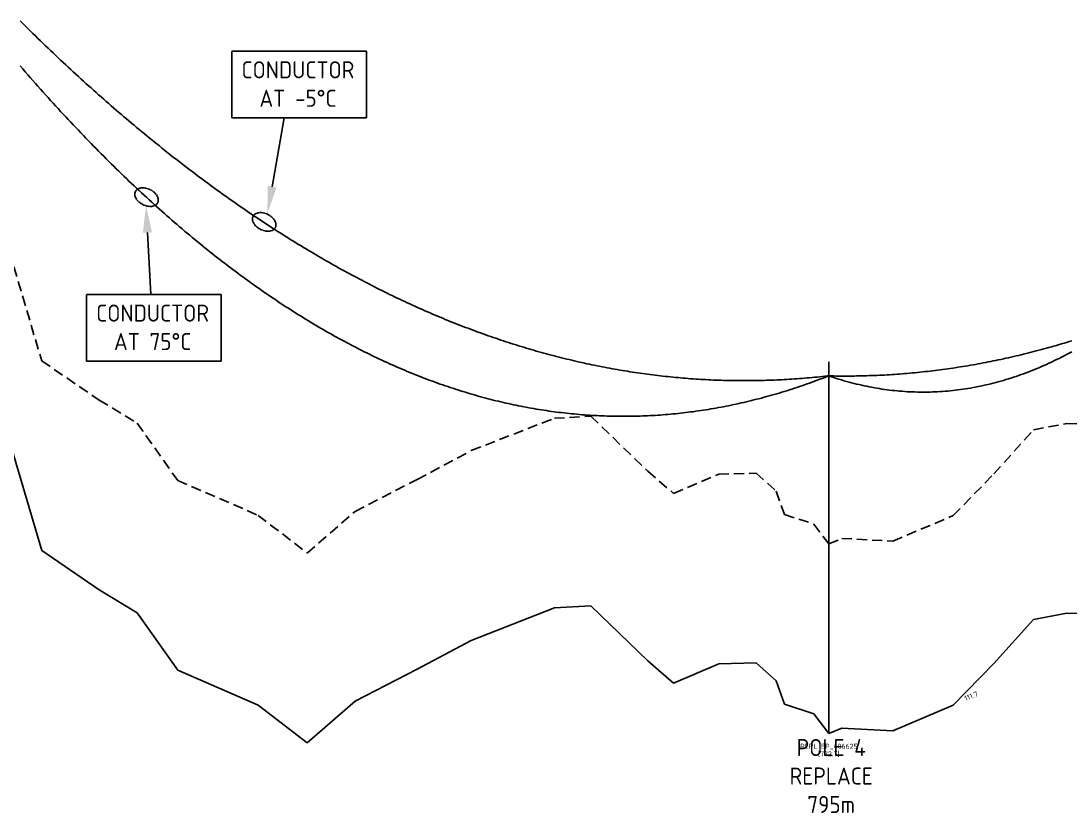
# Model space of a CAD drawing. Header units: metres. Extents: x 240566 to 246015, y 6282606 to 6289108.
# Drawn here: x 243134.6 to 243549.2, y 6288699.4 to 6289012.6 of the extents above; entities that cross this region are included whole.
import ezdxf
from ezdxf import colors
from ezdxf.entities.mleader import LeaderData, LeaderLine
from ezdxf.enums import TextEntityAlignment as Align
from ezdxf.math import Vec2, Vec3

# ---------------------------------------------------------------- set-up
doc = ezdxf.new("R2010")
doc.units = ezdxf.units.M
doc.linetypes.add('Cable Exist OH', pattern=[1, 1, 0])
doc.linetypes.add('Cable New OH', pattern=[6, 4, -2])
doc.layers.add('Notes', color=7, linetype='Continuous')
doc.layers.add('Viewports', color=6, linetype='Continuous', plot=False)
doc.styles.add('iecISOCP', font='isocp.shx')
doc.styles.add('ISOCP', font='isocp.shx', dxfattribs={"height": 1.75})
doc.styles.get("Standard").update_dxf_attribs({"font": 'arial.ttf'})

msp = doc.modelspace()

# ---------------------------------------------------------------- linework, layer by layer
at = {"layer": 'Notes', "color": 3, "linetype": 'Cable New OH'}
for p, q in [((243121.58, 6288949.92), (243142.78, 6288878.22)), ((243142.78, 6288878.22), (243165.5, 6288862.72)), ((243165.5, 6288862.72), (243180.53, 6288853.62)), ((243180.53, 6288853.62), (243196.52, 6288830.92)), ((243312.56, 6288842.72), (243345.41, 6288855.52)), ((243345.41, 6288855.52), (243359.82, 6288856.32)), ((243359.82, 6288856.32), (243382.34, 6288834.62)), ((243534.78, 6288851.02), (243547.93, 6288853.42)), ((243547.93, 6288853.42), (243558.48, 6288853.22)), ((243519.12, 6288833.52), (243534.78, 6288851.02)), ((243291.16, 6288831.32), (243312.56, 6288842.72)), ((243382.34, 6288834.62), (243392.54, 6288825.82)), ((243392.54, 6288825.82), (243410.39, 6288833.42)), ((243410.39, 6288833.42), (243425.12, 6288833.82)), ((243425.12, 6288833.82), (243433.12, 6288826.72)), ((243502.99, 6288817.02), (243519.12, 6288833.52)), ((243196.52, 6288830.92), (243228.39, 6288817.12)), ((243266.67, 6288818.72), (243291.16, 6288831.32)), ((243433.12, 6288826.72), (243436.36, 6288817.42)), ((243228.39, 6288817.12), (243247.69, 6288802.22)), ((243247.69, 6288802.22), (243266.67, 6288818.72)), ((243436.36, 6288817.42), (243448.01, 6288813.72)), ((243479.24, 6288806.92), (243502.99, 6288817.02)), ((243448.01, 6288813.72), (243453.83, 6288805.82)), ((243453.83, 6288805.82), (243459.02, 6288808.02)), ((243459.02, 6288808.02), (243479.24, 6288806.92))]:
    msp.add_line(p, q, dxfattribs=at)
at = {"layer": 'Notes', "color": 1}
msp.add_line((243453.87, 6288730.83), (243453.87, 6288877.83), dxfattribs=at)
at = {"layer": 'Notes'}
for p, q in [((243121.58, 6288874.92), (243142.78, 6288803.22)), ((243142.78, 6288803.22), (243165.5, 6288787.72)), ((243165.5, 6288787.72), (243180.53, 6288778.62)), ((243180.53, 6288778.62), (243196.52, 6288755.92)), ((243312.56, 6288767.72), (243345.41, 6288780.52)), ((243345.41, 6288780.52), (243359.82, 6288781.32)), ((243359.82, 6288781.32), (243382.34, 6288759.62)), ((243534.78, 6288776.02), (243547.93, 6288778.42)), ((243547.93, 6288778.42), (243558.48, 6288778.22)), ((243519.12, 6288758.52), (243534.78, 6288776.02)), ((243291.16, 6288756.32), (243312.56, 6288767.72)), ((243382.34, 6288759.62), (243392.54, 6288750.82)), ((243392.54, 6288750.82), (243410.39, 6288758.42)), ((243410.39, 6288758.42), (243425.12, 6288758.82)), ((243425.12, 6288758.82), (243433.12, 6288751.72)), ((243502.99, 6288742.02), (243519.12, 6288758.52)), ((243196.52, 6288755.92), (243228.39, 6288742.12)), ((243266.67, 6288743.72), (243291.16, 6288756.32)), ((243433.12, 6288751.72), (243436.36, 6288742.42)), ((243228.39, 6288742.12), (243247.69, 6288727.22)), ((243247.69, 6288727.22), (243266.67, 6288743.72)), ((243436.36, 6288742.42), (243448.01, 6288738.72)), ((243479.24, 6288731.92), (243502.99, 6288742.02)), ((243448.01, 6288738.72), (243453.83, 6288730.82)), ((243453.83, 6288730.82), (243459.02, 6288733.02)), ((243459.02, 6288733.02), (243479.24, 6288731.92))]:
    msp.add_line(p, q, dxfattribs=at)
at = {"layer": 'Notes', "color": 3}
for points in [[(243134.27, 6289012.63), (243135.27, 6289011.64), (243136.27, 6289010.65), (243137.27, 6289009.67), (243138.27, 6289008.68), (243139.27, 6289007.7), (243140.27, 6289006.73), (243141.27, 6289005.76), (243142.27, 6289004.79), (243143.27, 6289003.82), (243144.27, 6289002.86), (243145.27, 6289001.9), (243146.27, 6289000.95), (243147.27, 6289000), (243148.27, 6288999.05), (243149.27, 6288998.11), (243150.27, 6288997.17), (243151.27, 6288996.23), (243152.27, 6288995.3), (243153.27, 6288994.37), (243154.27, 6288993.44), (243155.27, 6288992.52), (243156.27, 6288991.6), (243157.27, 6288990.68), (243158.27, 6288989.77), (243159.27, 6288988.86), (243160.27, 6288987.95), (243161.27, 6288987.05), (243162.27, 6288986.15), (243163.27, 6288985.26), (243164.27, 6288984.36), (243165.27, 6288983.48), (243166.27, 6288982.59), (243167.27, 6288981.71), (243168.27, 6288980.83), (243169.27, 6288979.96), (243170.27, 6288979.09), (243171.27, 6288978.22), (243172.27, 6288977.35), (243173.27, 6288976.49), (243174.27, 6288975.64), (243175.27, 6288974.78), (243176.27, 6288973.93), (243177.27, 6288973.09), (243178.27, 6288972.24), (243179.27, 6288971.4), (243180.27, 6288970.57), (243181.27, 6288969.74), (243182.27, 6288968.91), (243183.27, 6288968.08), (243184.27, 6288967.26), (243185.27, 6288966.44), (243186.27, 6288965.62), (243187.27, 6288964.81), (243188.27, 6288964), (243189.27, 6288963.2), (243190.27, 6288962.4), (243191.27, 6288961.6), (243192.27, 6288960.81), (243193.27, 6288960.01), (243194.27, 6288959.23), (243195.27, 6288958.44), (243196.27, 6288957.66), (243197.27, 6288956.89), (243198.27, 6288956.11), (243199.27, 6288955.34), (243200.27, 6288954.58), (243201.27, 6288953.81), (243202.27, 6288953.05), (243203.27, 6288952.3), (243204.27, 6288951.54), (243205.27, 6288950.8), (243206.27, 6288950.05), (243207.27, 6288949.31), (243208.27, 6288948.57), (243209.27, 6288947.83), (243210.27, 6288947.1), (243211.27, 6288946.37), (243212.27, 6288945.65), (243213.27, 6288944.93), (243214.27, 6288944.21), (243215.27, 6288943.5), (243216.27, 6288942.79), (243217.27, 6288942.08), (243218.27, 6288941.37), (243219.27, 6288940.67), (243220.27, 6288939.98), (243221.27, 6288939.28), (243222.27, 6288938.59), (243223.27, 6288937.91), (243224.27, 6288937.22), (243225.27, 6288936.54), (243226.27, 6288935.87), (243227.27, 6288935.2), (243228.27, 6288934.53), (243229.27, 6288933.86), (243230.27, 6288933.2), (243231.27, 6288932.54), (243232.27, 6288931.88), (243233.27, 6288931.23), (243234.27, 6288930.58), (243235.27, 6288929.94), (243236.27, 6288929.3), (243237.27, 6288928.66), (243238.27, 6288928.03), (243239.27, 6288927.4), (243240.27, 6288926.77), (243241.27, 6288926.14), (243242.27, 6288925.52), (243243.27, 6288924.91), (243244.27, 6288924.29), (243245.27, 6288923.68), (243246.27, 6288923.08), (243247.27, 6288922.47), (243248.27, 6288921.87), (243249.27, 6288921.28), (243250.27, 6288920.68), (243251.27, 6288920.1), (243252.27, 6288919.51), (243253.27, 6288918.93), (243254.27, 6288918.35), (243255.27, 6288917.77), (243256.27, 6288917.2), (243257.27, 6288916.63), (243258.27, 6288916.07), (243259.27, 6288915.51), (243260.27, 6288914.95), (243261.27, 6288914.39), (243262.27, 6288913.84), (243263.27, 6288913.3), (243264.27, 6288912.75), (243265.27, 6288912.21), (243266.27, 6288911.67), (243267.27, 6288911.14), (243268.27, 6288910.61), (243269.27, 6288910.08), (243270.27, 6288909.56), (243271.27, 6288909.04), (243272.27, 6288908.53), (243273.27, 6288908.01), (243274.27, 6288907.5), (243275.27, 6288907), (243276.27, 6288906.5), (243277.27, 6288906), (243278.27, 6288905.5), (243279.27, 6288905.01), (243280.27, 6288904.52), (243281.27, 6288904.04), (243282.27, 6288903.55), (243283.27, 6288903.08), (243284.27, 6288902.6), (243285.27, 6288902.13), (243286.27, 6288901.66), (243287.27, 6288901.2), (243288.27, 6288900.74), (243289.27, 6288900.28), (243290.27, 6288899.83), (243291.27, 6288899.38), (243292.27, 6288898.93), (243293.27, 6288898.49), (243294.27, 6288898.05), (243295.27, 6288897.61), (243296.27, 6288897.18), (243297.27, 6288896.75), (243298.27, 6288896.32), (243299.27, 6288895.9), (243300.27, 6288895.48), (243301.27, 6288895.07), (243302.27, 6288894.65), (243303.27, 6288894.25), (243304.27, 6288893.84), (243305.27, 6288893.44), (243306.27, 6288893.04), (243307.27, 6288892.65), (243308.27, 6288892.25), (243309.27, 6288891.87), (243310.27, 6288891.48), (243311.27, 6288891.1), (243312.27, 6288890.72), (243313.27, 6288890.35), (243314.27, 6288889.98), (243315.27, 6288889.61), (243316.27, 6288889.25), (243317.27, 6288888.89), (243318.27, 6288888.53), (243319.27, 6288888.18), (243320.27, 6288887.83), (243321.27, 6288887.49), (243322.27, 6288887.14), (243323.27, 6288886.8), (243324.27, 6288886.47), (243325.27, 6288886.14), (243326.27, 6288885.81), (243327.27, 6288885.48), (243328.27, 6288885.16), (243329.27, 6288884.84), (243330.27, 6288884.53), (243331.27, 6288884.22), (243332.27, 6288883.91), (243333.27, 6288883.6), (243334.27, 6288883.3), (243335.27, 6288883), (243336.27, 6288882.71), (243337.27, 6288882.42), (243338.27, 6288882.13), (243339.27, 6288881.85), (243340.27, 6288881.57), (243341.27, 6288881.29), (243342.27, 6288881.02), (243343.27, 6288880.75), (243344.27, 6288880.48), (243345.27, 6288880.22), (243346.27, 6288879.96), (243347.27, 6288879.71), (243348.27, 6288879.45), (243349.27, 6288879.2), (243350.27, 6288878.96), (243351.27, 6288878.72), (243352.27, 6288878.48), (243353.27, 6288878.24), (243354.27, 6288878.01), (243355.27, 6288877.78), (243356.27, 6288877.56), (243357.27, 6288877.34), (243358.27, 6288877.12), (243359.27, 6288876.91), (243360.27, 6288876.7), (243361.27, 6288876.49), (243362.27, 6288876.29), (243363.27, 6288876.08), (243364.27, 6288875.89), (243365.27, 6288875.69), (243366.27, 6288875.5), (243367.27, 6288875.32), (243368.27, 6288875.14), (243369.27, 6288874.96), (243370.27, 6288874.78), (243371.27, 6288874.61), (243372.27, 6288874.44), (243373.27, 6288874.27), (243374.27, 6288874.11), (243375.27, 6288873.95), (243376.27, 6288873.8), (243377.27, 6288873.65), (243378.27, 6288873.5), (243379.27, 6288873.35), (243380.27, 6288873.21), (243381.27, 6288873.07), (243382.27, 6288872.94), (243383.27, 6288872.81), (243384.27, 6288872.68), (243385.27, 6288872.56), (243386.27, 6288872.44), (243387.27, 6288872.32), (243388.27, 6288872.21), (243389.27, 6288872.1), (243390.27, 6288871.99), (243391.27, 6288871.89), (243392.27, 6288871.79), (243393.27, 6288871.69), (243394.27, 6288871.6), (243395.27, 6288871.51), (243396.27, 6288871.42), (243397.27, 6288871.34), (243398.27, 6288871.26), (243399.27, 6288871.19), (243400.27, 6288871.11), (243401.27, 6288871.04), (243402.27, 6288870.98), (243403.27, 6288870.92), (243404.27, 6288870.86), (243405.27, 6288870.81), (243406.27, 6288870.75), (243407.27, 6288870.71), (243408.27, 6288870.66), (243409.27, 6288870.62), (243410.27, 6288870.58), (243411.27, 6288870.55), (243412.27, 6288870.52), (243413.27, 6288870.49), (243414.27, 6288870.47), (243415.27, 6288870.45), (243416.27, 6288870.43), (243417.27, 6288870.42), (243418.27, 6288870.41), (243419.27, 6288870.41), (243420.27, 6288870.4), (243421.27, 6288870.4), (243422.27, 6288870.41), (243423.27, 6288870.42), (243424.27, 6288870.43), (243425.27, 6288870.44), (243426.27, 6288870.46), (243427.27, 6288870.48), (243428.27, 6288870.51), (243429.27, 6288870.54), (243430.27, 6288870.57), (243431.27, 6288870.6), (243432.27, 6288870.64), (243433.27, 6288870.69), (243434.27, 6288870.73), (243435.27, 6288870.78), (243436.27, 6288870.83), (243437.27, 6288870.89), (243438.27, 6288870.95), (243439.27, 6288871.01), (243440.27, 6288871.08), (243441.27, 6288871.15), (243442.27, 6288871.23), (243443.27, 6288871.3), (243444.27, 6288871.38), (243445.27, 6288871.47), (243446.27, 6288871.56), (243447.27, 6288871.65), (243448.27, 6288871.74), (243449.27, 6288871.84), (243450.27, 6288871.94), (243451.27, 6288872.05), (243452.27, 6288872.15), (243453.27, 6288872.27), (243453.87, 6288872.33)], [(243134.27, 6288994.86), (243135.27, 6288993.7), (243136.27, 6288992.54), (243137.27, 6288991.39), (243138.27, 6288990.24), (243139.27, 6288989.1), (243140.27, 6288987.96), (243141.27, 6288986.83), (243142.27, 6288985.71), (243143.27, 6288984.58), (243144.27, 6288983.47), (243145.27, 6288982.36), (243146.27, 6288981.25), (243147.27, 6288980.15), (243148.27, 6288979.05), (243149.27, 6288977.96), (243150.27, 6288976.87), (243151.27, 6288975.79), (243152.27, 6288974.71), (243153.27, 6288973.63), (243154.27, 6288972.57), (243155.27, 6288971.5), (243156.27, 6288970.45), (243157.27, 6288969.39), (243158.27, 6288968.34), (243159.27, 6288967.3), (243160.27, 6288966.26), (243161.27, 6288965.23), (243162.27, 6288964.2), (243163.27, 6288963.17), (243164.27, 6288962.16), (243165.27, 6288961.14), (243166.27, 6288960.13), (243167.27, 6288959.13), (243168.27, 6288958.13), (243169.27, 6288957.13), (243170.27, 6288956.14), (243171.27, 6288955.16), (243172.27, 6288954.18), (243173.27, 6288953.2), (243174.27, 6288952.23), (243175.27, 6288951.27), (243176.27, 6288950.31), (243177.27, 6288949.35), (243178.27, 6288948.4), (243179.27, 6288947.46), (243180.27, 6288946.52), (243181.27, 6288945.58), (243182.27, 6288944.65), (243183.27, 6288943.72), (243184.27, 6288942.8), (243185.27, 6288941.89), (243186.27, 6288940.97), (243187.27, 6288940.07), (243188.27, 6288939.17), (243189.27, 6288938.27), (243190.27, 6288937.38), (243191.27, 6288936.49), (243192.27, 6288935.61), (243193.27, 6288934.73), (243194.27, 6288933.86), (243195.27, 6288932.99), (243196.27, 6288932.13), (243197.27, 6288931.27), (243198.27, 6288930.42), (243199.27, 6288929.57), (243200.27, 6288928.73), (243201.27, 6288927.89), (243202.27, 6288927.06), (243203.27, 6288926.23), (243204.27, 6288925.4), (243205.27, 6288924.58), (243206.27, 6288923.77), (243207.27, 6288922.96), (243208.27, 6288922.16), (243209.27, 6288921.36), (243210.27, 6288920.57), (243211.27, 6288919.78), (243212.27, 6288918.99), (243213.27, 6288918.21), (243214.27, 6288917.44), (243215.27, 6288916.67), (243216.27, 6288915.9), (243217.27, 6288915.14), (243218.27, 6288914.39), (243219.27, 6288913.64), (243220.27, 6288912.89), (243221.27, 6288912.15), (243222.27, 6288911.42), (243223.27, 6288910.69), (243224.27, 6288909.96), (243225.27, 6288909.24), (243226.27, 6288908.52), (243227.27, 6288907.81), (243228.27, 6288907.11), (243229.27, 6288906.4), (243230.27, 6288905.71), (243231.27, 6288905.02), (243232.27, 6288904.33), (243233.27, 6288903.65), (243234.27, 6288902.97), (243235.27, 6288902.3), (243236.27, 6288901.63), (243237.27, 6288900.97), (243238.27, 6288900.31), (243239.27, 6288899.66), (243240.27, 6288899.01), (243241.27, 6288898.37), (243242.27, 6288897.73), (243243.27, 6288897.1), (243244.27, 6288896.47), (243245.27, 6288895.84), (243246.27, 6288895.23), (243247.27, 6288894.61), (243248.27, 6288894), (243249.27, 6288893.4), (243250.27, 6288892.8), (243251.27, 6288892.21), (243252.27, 6288891.62), (243253.27, 6288891.03), (243254.27, 6288890.45), (243255.27, 6288889.88), (243256.27, 6288889.31), (243257.27, 6288888.75), (243258.27, 6288888.19), (243259.27, 6288887.63), (243260.27, 6288887.08), (243261.27, 6288886.53), (243262.27, 6288885.99), (243263.27, 6288885.46), (243264.27, 6288884.93), (243265.27, 6288884.4), (243266.27, 6288883.88), (243267.27, 6288883.37), (243268.27, 6288882.85), (243269.27, 6288882.35), (243270.27, 6288881.85), (243271.27, 6288881.35), (243272.27, 6288880.86), (243273.27, 6288880.37), (243274.27, 6288879.89), (243275.27, 6288879.41), (243276.27, 6288878.94), (243277.27, 6288878.47), (243278.27, 6288878.01), (243279.27, 6288877.55), (243280.27, 6288877.1), (243281.27, 6288876.65), (243282.27, 6288876.21), (243283.27, 6288875.77), (243284.27, 6288875.34), (243285.27, 6288874.91), (243286.27, 6288874.49), (243287.27, 6288874.07), (243288.27, 6288873.65), (243289.27, 6288873.25), (243290.27, 6288872.84), (243291.27, 6288872.44), (243292.27, 6288872.05), (243293.27, 6288871.66), (243294.27, 6288871.28), (243295.27, 6288870.9), (243296.27, 6288870.52), (243297.27, 6288870.15), (243298.27, 6288869.79), (243299.27, 6288869.43), (243300.27, 6288869.07), (243301.27, 6288868.72), (243302.27, 6288868.38), (243303.27, 6288868.03), (243304.27, 6288867.7), (243305.27, 6288867.37), (243306.27, 6288867.04), (243307.27, 6288866.72), (243308.27, 6288866.4), (243309.27, 6288866.09), (243310.27, 6288865.79), (243311.27, 6288865.49), (243312.27, 6288865.19), (243313.27, 6288864.9), (243314.27, 6288864.61), (243315.27, 6288864.33), (243316.27, 6288864.05), (243317.27, 6288863.78), (243318.27, 6288863.51), (243319.27, 6288863.25), (243320.27, 6288862.99), (243321.27, 6288862.74), (243322.27, 6288862.49), (243323.27, 6288862.25), (243324.27, 6288862.01), (243325.27, 6288861.77), (243326.27, 6288861.55), (243327.27, 6288861.32), (243328.27, 6288861.1), (243329.27, 6288860.89), (243330.27, 6288860.68), (243331.27, 6288860.48), (243332.27, 6288860.28), (243333.27, 6288860.08), (243334.27, 6288859.89), (243335.27, 6288859.71), (243336.27, 6288859.53), (243337.27, 6288859.35), (243338.27, 6288859.18), (243339.27, 6288859.02), (243340.27, 6288858.86), (243341.27, 6288858.7), (243342.27, 6288858.55), (243343.27, 6288858.4), (243344.27, 6288858.26), (243345.27, 6288858.13), (243346.27, 6288858), (243347.27, 6288857.87), (243348.27, 6288857.75), (243349.27, 6288857.63), (243350.27, 6288857.52), (243351.27, 6288857.41), (243352.27, 6288857.31), (243353.27, 6288857.22), (243354.27, 6288857.12), (243355.27, 6288857.04), (243356.27, 6288856.95), (243357.27, 6288856.88), (243358.27, 6288856.8), (243359.27, 6288856.73), (243360.27, 6288856.67), (243361.27, 6288856.61), (243362.27, 6288856.56), (243363.27, 6288856.51), (243364.27, 6288856.47), (243365.27, 6288856.43), (243366.27, 6288856.4), (243367.27, 6288856.37), (243368.27, 6288856.34), (243369.27, 6288856.32), (243370.27, 6288856.31), (243371.27, 6288856.3), (243372.27, 6288856.3), (243373.27, 6288856.3), (243374.27, 6288856.3), (243375.27, 6288856.31), (243376.27, 6288856.33), (243377.27, 6288856.35), (243378.27, 6288856.37), (243379.27, 6288856.4), (243380.27, 6288856.43), (243381.27, 6288856.47), (243382.27, 6288856.52), (243383.27, 6288856.57), (243384.27, 6288856.62), (243385.27, 6288856.68), (243386.27, 6288856.74), (243387.27, 6288856.81), (243388.27, 6288856.89), (243389.27, 6288856.96), (243390.27, 6288857.05), (243391.27, 6288857.13), (243392.27, 6288857.23), (243393.27, 6288857.32), (243394.27, 6288857.43), (243395.27, 6288857.53), (243396.27, 6288857.65), (243397.27, 6288857.76), (243398.27, 6288857.89), (243399.27, 6288858.01), (243400.27, 6288858.14), (243401.27, 6288858.28), (243402.27, 6288858.42), (243403.27, 6288858.57), (243404.27, 6288858.72), (243405.27, 6288858.88), (243406.27, 6288859.04), (243407.27, 6288859.2), (243408.27, 6288859.37), (243409.27, 6288859.55), (243410.27, 6288859.73), (243411.27, 6288859.92), (243412.27, 6288860.11), (243413.27, 6288860.3), (243414.27, 6288860.5), (243415.27, 6288860.71), (243416.27, 6288860.92), (243417.27, 6288861.13), (243418.27, 6288861.35), (243419.27, 6288861.57), (243420.27, 6288861.8), (243421.27, 6288862.04), (243422.27, 6288862.28), (243423.27, 6288862.52), (243424.27, 6288862.77), (243425.27, 6288863.02), (243426.27, 6288863.28), (243427.27, 6288863.54), (243428.27, 6288863.81), (243429.27, 6288864.08), (243430.27, 6288864.36), (243431.27, 6288864.65), (243432.27, 6288864.93), (243433.27, 6288865.23), (243434.27, 6288865.52), (243435.27, 6288865.83), (243436.27, 6288866.13), (243437.27, 6288866.44), (243438.27, 6288866.76), (243439.27, 6288867.08), (243440.27, 6288867.41), (243441.27, 6288867.74), (243442.27, 6288868.08), (243443.27, 6288868.42), (243444.27, 6288868.76), (243445.27, 6288869.12), (243446.27, 6288869.47), (243447.27, 6288869.83), (243448.27, 6288870.2), (243449.27, 6288870.57), (243450.27, 6288870.94), (243451.27, 6288871.32), (243452.27, 6288871.71), (243453.27, 6288872.1), (243453.87, 6288872.33)], [(243453.87, 6288872.28), (243454.87, 6288872.26), (243455.87, 6288872.25), (243456.87, 6288872.24), (243457.87, 6288872.23), (243458.87, 6288872.22), (243459.87, 6288872.22), (243460.87, 6288872.22), (243461.87, 6288872.22), (243462.87, 6288872.23), (243463.87, 6288872.24), (243464.87, 6288872.26), (243465.87, 6288872.27), (243466.87, 6288872.29), (243467.87, 6288872.32), (243468.87, 6288872.35), (243469.87, 6288872.38), (243470.87, 6288872.42), (243471.87, 6288872.45), (243472.87, 6288872.5), (243473.87, 6288872.54), (243474.87, 6288872.59), (243475.87, 6288872.64), (243476.87, 6288872.7), (243477.87, 6288872.76), (243478.87, 6288872.82), (243479.87, 6288872.89), (243480.87, 6288872.96), (243481.87, 6288873.03), (243482.87, 6288873.11), (243483.87, 6288873.19), (243484.87, 6288873.27), (243485.87, 6288873.36), (243486.87, 6288873.45), (243487.87, 6288873.55), (243488.87, 6288873.65), (243489.87, 6288873.75), (243490.87, 6288873.85), (243491.87, 6288873.96), (243492.87, 6288874.07), (243493.87, 6288874.19), (243494.87, 6288874.3), (243495.87, 6288874.43), (243496.87, 6288874.55), (243497.87, 6288874.68), (243498.87, 6288874.81), (243499.87, 6288874.95), (243500.87, 6288875.09), (243501.87, 6288875.23), (243502.87, 6288875.38), (243503.87, 6288875.53), (243504.87, 6288875.68), (243505.87, 6288875.84), (243506.87, 6288876), (243507.87, 6288876.16), (243508.87, 6288876.33), (243509.87, 6288876.5), (243510.87, 6288876.67), (243511.87, 6288876.85), (243512.87, 6288877.03), (243513.87, 6288877.21), (243514.87, 6288877.4), (243515.87, 6288877.59), (243516.87, 6288877.79), (243517.87, 6288877.99), (243518.87, 6288878.19), (243519.87, 6288878.39), (243520.87, 6288878.6), (243521.87, 6288878.81), (243522.87, 6288879.03), (243523.87, 6288879.25), (243524.87, 6288879.47), (243525.87, 6288879.7), (243526.87, 6288879.92), (243527.87, 6288880.16), (243528.87, 6288880.39), (243529.87, 6288880.63), (243530.87, 6288880.88), (243531.87, 6288881.12), (243532.87, 6288881.37), (243533.87, 6288881.63), (243534.87, 6288881.88), (243535.87, 6288882.14), (243536.87, 6288882.41), (243537.87, 6288882.68), (243538.87, 6288882.95), (243539.87, 6288883.22), (243540.87, 6288883.5), (243541.87, 6288883.78), (243542.87, 6288884.06), (243543.87, 6288884.35), (243544.87, 6288884.64), (243545.87, 6288884.94), (243546.87, 6288885.24), (243547.87, 6288885.54), (243548.87, 6288885.85), (243549.87, 6288886.16)], [(243453.87, 6288872.28), (243454.87, 6288871.95), (243455.87, 6288871.61), (243456.87, 6288871.29), (243457.87, 6288870.98), (243458.87, 6288870.68), (243459.87, 6288870.39), (243460.87, 6288870.1), (243461.87, 6288869.83), (243462.87, 6288869.56), (243463.87, 6288869.31), (243464.87, 6288869.06), (243465.87, 6288868.82), (243466.87, 6288868.59), (243467.87, 6288868.37), (243468.87, 6288868.16), (243469.87, 6288867.96), (243470.87, 6288867.77), (243471.87, 6288867.59), (243472.87, 6288867.41), (243473.87, 6288867.25), (243474.87, 6288867.09), (243475.87, 6288866.95), (243476.87, 6288866.81), (243477.87, 6288866.69), (243478.87, 6288866.57), (243479.87, 6288866.46), (243480.87, 6288866.36), (243481.87, 6288866.27), (243482.87, 6288866.19), (243483.87, 6288866.12), (243484.87, 6288866.05), (243485.87, 6288866), (243486.87, 6288865.96), (243487.87, 6288865.92), (243488.87, 6288865.9), (243489.87, 6288865.88), (243490.87, 6288865.87), (243491.87, 6288865.88), (243492.87, 6288865.89), (243493.87, 6288865.91), (243494.87, 6288865.94), (243495.87, 6288865.98), (243496.87, 6288866.02), (243497.87, 6288866.08), (243498.87, 6288866.15), (243499.87, 6288866.22), (243500.87, 6288866.31), (243501.87, 6288866.4), (243502.87, 6288866.51), (243503.87, 6288866.62), (243504.87, 6288866.74), (243505.87, 6288866.87), (243506.87, 6288867.02), (243507.87, 6288867.17), (243508.87, 6288867.32), (243509.87, 6288867.49), (243510.87, 6288867.67), (243511.87, 6288867.86), (243512.87, 6288868.05), (243513.87, 6288868.26), (243514.87, 6288868.47), (243515.87, 6288868.7), (243516.87, 6288868.93), (243517.87, 6288869.17), (243518.87, 6288869.42), (243519.87, 6288869.68), (243520.87, 6288869.95), (243521.87, 6288870.23), (243522.87, 6288870.52), (243523.87, 6288870.82), (243524.87, 6288871.13), (243525.87, 6288871.44), (243526.87, 6288871.77), (243527.87, 6288872.1), (243528.87, 6288872.45), (243529.87, 6288872.8), (243530.87, 6288873.16), (243531.87, 6288873.53), (243532.87, 6288873.91), (243533.87, 6288874.3), (243534.87, 6288874.7), (243535.87, 6288875.11), (243536.87, 6288875.53), (243537.87, 6288875.96), (243538.87, 6288876.39), (243539.87, 6288876.84), (243540.87, 6288877.29), (243541.87, 6288877.76), (243542.87, 6288878.23), (243543.87, 6288878.71), (243544.87, 6288879.2), (243545.87, 6288879.71), (243546.87, 6288880.22), (243547.87, 6288880.74), (243548.87, 6288881.26), (243549.87, 6288881.8)]]:
    msp.add_lwpolyline(points, dxfattribs=at)
at = {"layer": 'Notes', "color": 7, "linetype": 'Cable Exist OH'}
for points in [[(243217.89, 6289000.66), (243271.15, 6289000.66), (243271.15, 6288974.27), (243217.89, 6288974.27)], [(243160.46, 6288904.46), (243213.72, 6288904.46), (243213.72, 6288878.07), (243160.46, 6288878.07)]]:
    msp.add_lwpolyline(points, close=True, dxfattribs=at)
at = {"layer": 'Notes', "color": 7, "linetype": 'Cable Exist OH', "extrusion": (0, 0, -1)}
for centre in [(243184.22, 6288942.98), (243230.72, 6288933.18)]:
    msp.add_ellipse(centre, major_axis=(-4.41, 2.22), ratio=0.665915, dxfattribs=at)

# ---------------------------------------------------------------- texts
at = {"layer": 'Notes', "linetype": 'Continuous', "char_height": 6.75, "attachment_point": 5, "style": 'iecISOCP'}
for s, insert in [('\\pt81;CONDUCTOR AT -5°C', (243244.05, 6288987.68)), ('\\pt81;CONDUCTOR AT 75°C', (243186.62, 6288891.48)), ('\\pt81;POLE 4\\PREPLACE\\P795m', (243454.81, 6288714.06))]:
    msp.add_mtext_dynamic_manual_height_columns(s, width=45.0232, gutter_width=1, heights=[0], dxfattribs=dict(at, insert=insert))
at = {"layer": 'Viewports', "color": 2, "style": 'ISOCP'}
msp.add_text('111.7', height=2, rotation=22.4597, dxfattribs=at).set_placement((243509.72, 6288746.6), align=Align.TOP_CENTER)
at = {"layer": 'Viewports', "style": 'ISOCP'}
for s, p in [('REPL EP_406625', (243453.87, 6288726.83)), ('[772.7]', (243453.87, 6288723.83))]:
    msp.add_text(s, height=2, dxfattribs=at).set_placement(p, align=Align.TOP_CENTER)

# ---------------------------------------------------------------- leaders
at = {"layer": 'Notes', "color": 7, "linetype": 'Cable Exist OH'}
ml = msp.add_multileader_mtext('Standard', dxfattribs=at)
ml.set_content('', color=7)
ml.set_leader_properties()
ml.build(insert=Vec2(0, 0))
ml.multileader.update_dxf_attribs({"dogleg_length": 0.0001, "arrow_head_size": 10.8})
ctx = ml.context
ctx.base_point, ctx.char_height, ctx.arrow_head_size, ctx.landing_gap_size, ctx.plane_origin = Vec3(243254.71, 6288974.27), 10.8, 10.8, 5.4, Vec3(243265.89, 6288929.4)
notes = []
notes.append((ctx, [(1, (1, 1, 0), (243238.66, 6288974.27), (1, 0), 16.05, [(0, [(243231.97, 6288936.47)], 0, [])])]))
ctx.mtext.insert, ctx.mtext.flow_direction = Vec3(243260.11, 6288979.67), 5
ml = msp.add_multileader_mtext('Standard', dxfattribs=at)
ml.set_content('', color=7)
ml.set_leader_properties()
ml.build(insert=Vec2(0, 0))
ml.multileader.update_dxf_attribs({"dogleg_length": 0.0001, "arrow_head_size": 10.8})
ctx = ml.context
ctx.base_point, ctx.char_height, ctx.arrow_head_size, ctx.landing_gap_size, ctx.plane_origin = Vec3(243201.95, 6288904.46), 10.8, 10.8, 5.4, Vec3(243208.46, 6288833.2)
notes.append((ctx, [(1, (1, 1, 0), (243185.89, 6288904.46), (1, 0), 16.05, [(0, [(243183.99, 6288939.75)], 0, [])])]))
ctx.mtext.insert, ctx.mtext.flow_direction = Vec3(243207.35, 6288909.86), 5
for ctx, leaders in notes:
    for number, flags, end, landing, length, lines in leaders:
        leader = LeaderData()
        leader.index, (leader.has_last_leader_line, leader.has_dogleg_vector, leader.attachment_direction) = number, flags
        leader.last_leader_point, leader.dogleg_vector, leader.dogleg_length = Vec3(end), Vec3(landing), length
        for number, points, colour, breaks in lines:
            line = LeaderLine()
            line.index, line.vertices, line.color, line.breaks = number, Vec3.list(points), colors.encode_raw_color(colour), breaks
            leader.lines.append(line)
        ctx.leaders.append(leader)

doc.saveas('drawing.dxf')
